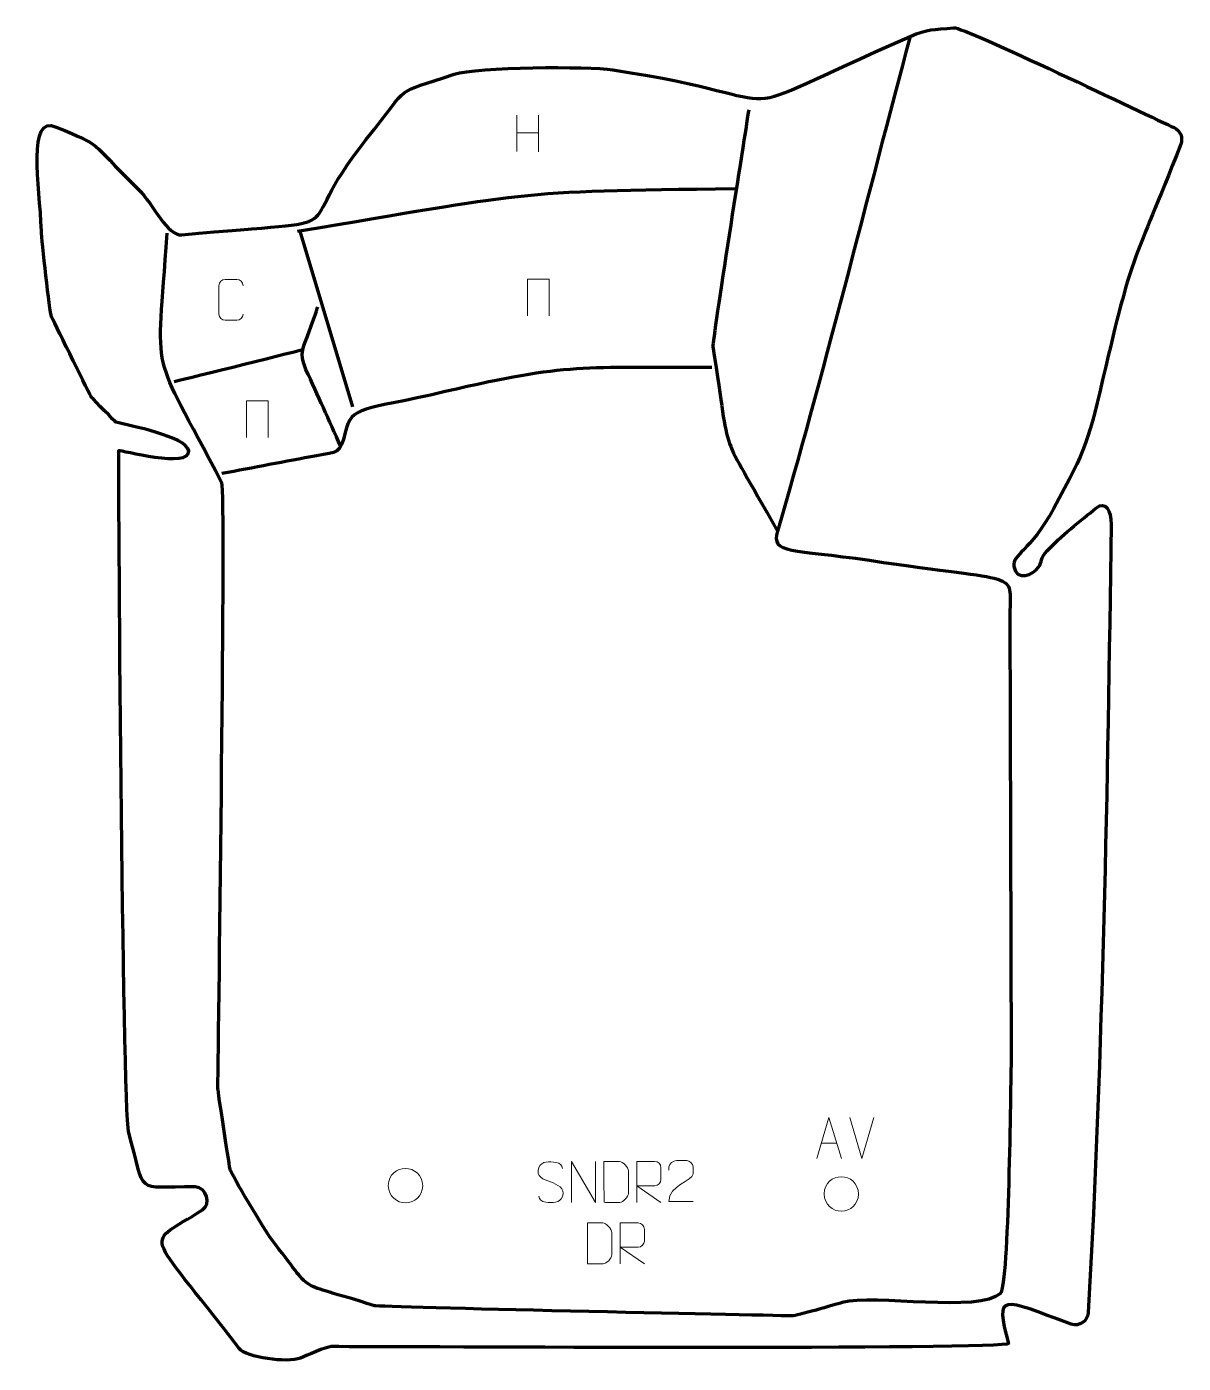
# Model space of a CAD drawing. Header units: millimetres. Extents: x -355 to 350, y -408 to 407.
import ezdxf

# ---------------------------------------------------------------- set-up
doc = ezdxf.new("R2010")
doc.units = ezdxf.units.MM
doc.header["$MEASUREMENT"] = 0
for name, color, linetype in [('layer 1', 7, 'Continuous'), ('layer 2', 7, 'Continuous'), ('layer 3', 7, 'Continuous')]:
    doc.layers.add(name, color=color, linetype=linetype)

msp = doc.modelspace()

# ---------------------------------------------------------------- linework, layer by layer
at = {"layer": 'layer 1', "color": 250, "lineweight": 9}
for points in [[(-56.4445, 352.9405), (-56.4445, 352.9405), (-56.4445, 330.7478), (-56.4445, 330.7478)], [(-43.3288, 352.9405), (-43.3288, 352.9405), (-43.3288, 330.5902), (-43.3288, 330.5902)], [(-56.427, 342.2981), (-56.427, 342.2981), (-43.3288, 342.2981), (-43.3288, 342.2981)], [(153.9407, -283.3502), (153.9407, -283.3502), (146.6189, -258.3966), (146.6189, -258.3966)], [(161.2626, -258.3966), (161.2626, -258.3966), (153.9408, -283.3502), (153.9408, -283.3502)], [(129.3038, -274.0935), (129.3038, -274.0935), (138.7995, -274.0935), (138.7995, -274.0935)]]:
    msp.add_open_spline(points, degree=3, dxfattribs=at)
for points, knots in [([(-223.3416, 231.666), (-223.4814, 229.3426), (-225.1586, 227.863), (-227.3063, 227.8522), (-227.3063, 227.8522), (-229.6382, 227.8526), (-231.9701, 227.8526), (-234.3016, 227.8522), (-234.3016, 227.8522), (-236.2266, 227.7468), (-238.1987, 229.6313), (-238.1875, 231.6486), (-238.1875, 231.6486), (-238.1871, 237.4187), (-238.1871, 243.1884), (-238.1875, 248.9577), (-238.1875, 248.9577), (-238.1833, 251.0958), (-236.4366, 252.815), (-234.2842, 252.8015), (-234.2842, 252.8015), (-231.9585, 252.8015), (-229.6324, 252.8015), (-227.3063, 252.8015), (-227.3063, 252.8015), (-225.3597, 252.837), (-223.3683, 251.3455), (-223.3416, 248.9079)], [0, 0, 0, 0, 0.125, 0.125, 0.125, 0.125, 0.25, 0.25, 0.25, 0.25, 0.375, 0.375, 0.375, 0.375, 0.5, 0.5, 0.5, 0.5, 0.625, 0.625, 0.625, 0.625, 0.75, 0.75, 0.75, 0.75, 1, 1, 1, 1]), ([(-49.888, 230.5151), (-49.888, 230.5151), (-49.888, 252.8654), (-49.888, 252.8654), (-49.888, 252.8654), (-49.888, 252.8654), (-36.7697, 252.8654), (-36.7697, 252.8654), (-36.7697, 252.8654), (-36.7697, 252.8654), (-36.7697, 230.5151), (-36.7697, 230.5151)], [0, 0, 0, 0, 0.25, 0.25, 0.25, 0.25, 0.5, 0.5, 0.5, 0.5, 1, 1, 1, 1]), ([(-221.3381, 156.4317), (-221.3381, 156.4317), (-221.3381, 178.782), (-221.3381, 178.782), (-221.3381, 178.782), (-221.3381, 178.782), (-208.2198, 178.782), (-208.2198, 178.782), (-208.2198, 178.782), (-208.2198, 178.782), (-208.2198, 156.4317), (-208.2198, 156.4317)], [0, 0, 0, 0, 0.25, 0.25, 0.25, 0.25, 0.5, 0.5, 0.5, 0.5, 1, 1, 1, 1]), ([(126.5812, -283.3429), (126.5812, -283.3429), (133.9522, -258.3894), (133.9522, -258.3894), (133.9522, -258.3894), (133.9522, -258.3894), (141.5221, -283.3429), (141.5221, -283.3429)], [0, 0, 0, 0, 0.33333333, 0.33333333, 0.33333333, 0.33333333, 1, 1, 1, 1]), ([(-35.8783, -297.7023), (-40.1266, -296.232), (-45.0347, -294.4362), (-43.0296, -288.9159), (-43.0296, -288.9159), (-41.5261, -284.7759), (-36.3125, -285.1645), (-32.7089, -285.7656), (-32.7089, -285.7656), (-29.8483, -286.2428), (-28.9836, -287.456), (-28.673, -289.5401)], [0, 0, 0, 0, 0.25, 0.25, 0.25, 0.25, 0.5, 0.5, 0.5, 0.5, 1, 1, 1, 1]), ([(-23.2057, -310.1792), (-23.2057, -310.1792), (-23.2057, -285.2257), (-23.2057, -285.2257), (-23.2057, -285.2257), (-23.2057, -285.2257), (-8.5509, -310.1792), (-8.5509, -310.1792), (-8.5509, -310.1792), (-8.5509, -310.1792), (-8.5509, -285.2257), (-8.5509, -285.2257)], [0, 0, 0, 0, 0.25, 0.25, 0.25, 0.25, 0.5, 0.5, 0.5, 0.5, 1, 1, 1, 1]), ([(-3.2706, -310.1511), (-0.9388, -310.1507), (4.0114, -310.1747), (6.3429, -310.1749), (6.3429, -310.1749), (8.2679, -310.2804), (11.5865, -306.7388), (11.5753, -304.7215), (11.5753, -304.7215), (11.5749, -298.9514), (11.5749, -296.7817), (11.5753, -291.0123), (11.5753, -291.0123), (11.571, -288.8743), (8.1965, -285.2142), (6.0441, -285.2277), (6.0441, -285.2277), (3.7184, -285.2277), (-1.0059, -285.2277), (-3.332, -285.2277), (-3.332, -285.2277), (-3.3316, -290.9746), (-3.2703, -304.4038), (-3.2706, -310.1511)], [0, 0, 0, 0, 0.14285714, 0.14285714, 0.14285714, 0.14285714, 0.28571429, 0.28571429, 0.28571429, 0.28571429, 0.42857143, 0.42857143, 0.42857143, 0.42857143, 0.57142857, 0.57142857, 0.57142857, 0.57142857, 0.71428571, 0.71428571, 0.71428571, 0.71428571, 1, 1, 1, 1]), ([(16.7896, -310.1792), (16.7896, -310.1792), (16.7896, -285.2257), (16.7896, -285.2257), (16.7896, -285.2257), (20.3844, -285.2257), (23.9799, -285.2257), (27.5751, -285.2257), (27.5751, -285.2257), (29.9004, -285.2634), (31.4577, -286.7534), (31.4536, -289.1198), (31.4536, -289.1198), (31.4532, -291.1552), (31.4532, -294.2147), (31.4536, -296.2507), (31.4536, -296.2507), (31.4471, -298.1262), (29.6348, -300.068), (27.6253, -300.0871), (27.6253, -300.0871), (27.6253, -300.0871), (16.7896, -300.0871), (16.7896, -300.0871), (16.7896, -300.0871), (16.7896, -300.0871), (31.4443, -310.1792), (31.4443, -310.1792)], [0, 0, 0, 0, 0.125, 0.125, 0.125, 0.125, 0.25, 0.25, 0.25, 0.25, 0.375, 0.375, 0.375, 0.375, 0.5, 0.5, 0.5, 0.5, 0.625, 0.625, 0.625, 0.625, 0.75, 0.75, 0.75, 0.75, 1, 1, 1, 1]), ([(51.0196, -309.6604), (46.1052, -309.6602), (41.1908, -309.6602), (36.2767, -309.6604), (36.2767, -309.6604), (36.2767, -299.7282), (50.9277, -297.087), (51.0196, -292.7767), (51.0196, -292.7767), (51.0193, -291.3526), (51.0193, -289.9289), (51.0196, -288.5056), (51.0196, -288.5056), (51.0027, -286.4285), (48.8799, -284.7037), (47.2089, -284.6864), (47.2089, -284.6864), (45.1357, -284.6868), (43.0628, -284.6868), (40.9904, -284.6864), (40.9904, -284.6864), (39.1683, -284.6699), (36.3436, -286.462), (36.2767, -288.5556), (36.2767, -288.5556), (36.2767, -288.5556), (36.2767, -290.6104), (36.2767, -290.6104)], [0, 0, 0, 0, 0.125, 0.125, 0.125, 0.125, 0.25, 0.25, 0.25, 0.25, 0.375, 0.375, 0.375, 0.375, 0.5, 0.5, 0.5, 0.5, 0.625, 0.625, 0.625, 0.625, 0.75, 0.75, 0.75, 0.75, 1, 1, 1, 1]), ([(-134.8774, -299.8684), (-134.8067, -293.228), (-129.5327, -289.382), (-124.3774, -289.479), (-124.3774, -289.479), (-119.2221, -289.382), (-113.9481, -293.4454), (-113.8774, -300.0858), (-113.8774, -300.0858), (-114.2476, -306.4151), (-118.6895, -310.4458), (-124.3774, -310.4752), (-124.3774, -310.4752), (-129.5327, -310.5722), (-134.8067, -306.5088), (-134.8774, -299.8684)], [0, 0, 0, 0, 0.2, 0.2, 0.2, 0.2, 0.4, 0.4, 0.4, 0.4, 0.6, 0.6, 0.6, 0.6, 1, 1, 1, 1]), ([(-35.8783, -297.7025), (-31.8597, -299.3492), (-26.8302, -301.2374), (-28.6642, -306.5978), (-28.6642, -306.5978), (-30.124, -310.8642), (-35.0348, -310.6075), (-38.7609, -310.0528), (-38.7609, -310.0528), (-41.5109, -309.643), (-42.7318, -308.4295), (-43.1098, -306.3173)], [0, 0, 0, 0, 0.25, 0.25, 0.25, 0.25, 0.5, 0.5, 0.5, 0.5, 1, 1, 1, 1]), ([(130.9757, -304.9483), (131.0464, -298.3079), (136.3204, -294.4618), (141.4757, -294.5589), (141.4757, -294.5589), (146.631, -294.4618), (151.905, -298.5253), (151.9757, -305.1657), (151.9757, -305.1657), (151.6055, -311.495), (147.1636, -315.5257), (141.4757, -315.5551), (141.4757, -315.5551), (136.3204, -315.6521), (131.0464, -311.5887), (130.9757, -304.9483)], [0, 0, 0, 0, 0.2, 0.2, 0.2, 0.2, 0.4, 0.4, 0.4, 0.4, 0.6, 0.6, 0.6, 0.6, 1, 1, 1, 1]), ([(-13.3841, -347.6563), (-11.0523, -347.6559), (-6.1021, -347.6799), (-3.7706, -347.6801), (-3.7706, -347.6801), (-1.8456, -347.7856), (1.473, -344.244), (1.4618, -342.2267), (1.4618, -342.2267), (1.4614, -336.4566), (1.4614, -334.2869), (1.4618, -328.5176), (1.4618, -328.5176), (1.4575, -326.3795), (-1.917, -322.7194), (-4.0694, -322.7329), (-4.0694, -322.7329), (-6.3951, -322.7329), (-11.1194, -322.7329), (-13.4455, -322.7329), (-13.4455, -322.7329), (-13.4451, -328.4797), (-13.3838, -341.909), (-13.3841, -347.6563)], [0, 0, 0, 0, 0.14285714, 0.14285714, 0.14285714, 0.14285714, 0.28571429, 0.28571429, 0.28571429, 0.28571429, 0.42857143, 0.42857143, 0.42857143, 0.42857143, 0.57142857, 0.57142857, 0.57142857, 0.57142857, 0.71428571, 0.71428571, 0.71428571, 0.71428571, 1, 1, 1, 1]), ([(6.6761, -347.6844), (6.6761, -347.6844), (6.6761, -322.7309), (6.6761, -322.7309), (6.6761, -322.7309), (10.2709, -322.7309), (13.8664, -322.7309), (17.4616, -322.7309), (17.4616, -322.7309), (19.7869, -322.7686), (21.3442, -324.2586), (21.3401, -326.625), (21.3401, -326.625), (21.3397, -328.6604), (21.3397, -331.7199), (21.3401, -333.7559), (21.3401, -333.7559), (21.3336, -335.6314), (19.5213, -337.5732), (17.5118, -337.5923), (17.5118, -337.5923), (17.5118, -337.5923), (6.6761, -337.5923), (6.6761, -337.5923), (6.6761, -337.5923), (6.6761, -337.5923), (21.3308, -347.6844), (21.3308, -347.6844)], [0, 0, 0, 0, 0.125, 0.125, 0.125, 0.125, 0.25, 0.25, 0.25, 0.25, 0.375, 0.375, 0.375, 0.375, 0.5, 0.5, 0.5, 0.5, 0.625, 0.625, 0.625, 0.625, 0.75, 0.75, 0.75, 0.75, 1, 1, 1, 1])]:
    msp.add_open_spline(points, degree=3, knots=knots, dxfattribs=at)
at = {"layer": 'layer 2', "color": 20, "lineweight": 158}
msp.add_open_spline([(344.406, 345.3854), (329.6108, 352.2417), (215.697, 406.9192), (210.1818, 406.3325), (210.1818, 406.3325), (197.3501, 404.9676), (194.3841, 405.7675), (183.4235, 400.988), (183.4235, 400.988), (57.9959, 346.2935), (126.6929, 361.5973), (2.0336, 380.6714), (2.0336, 380.6714), (-12.5317, 382.9), (-81.1447, 382.4982), (-94.5768, 377.8986), (-94.5768, 377.8986), (-133.3064, 364.6363), (-119.2073, 374.3308), (-148.4888, 337.8517), (-148.4888, 337.8517), (-198.1676, 275.9613), (-145.8311, 291.0733), (-260.7885, 279.9861), (-260.7885, 279.9861), (-269.6039, 279.1359), (-277.4937, 297.9858), (-287.5073, 307.8587), (-287.5073, 307.8587), (-319.4368, 339.3399), (-307.363, 332.9403), (-337.356, 345.7369), (-337.356, 345.7369), (-355.3825, 353.4281), (-347.4759, 310.6214), (-346.4274, 282.3902), (-346.4274, 282.3902), (-346.2363, 277.244), (-341.4493, 232.3565), (-340.2448, 229.9956), (-340.2448, 229.9956), (-336.8768, 223.3948), (-316.63, 181.623), (-315.7964, 180.7894), (-315.7964, 180.7894), (-314.3091, 179.3021), (-301.2612, 165.7456), (-300.9454, 165.6662), (-300.9454, 165.6662), (-293.2072, 163.7197), (-257.6679, 156.8289), (-256.5984, 148.1344), (-256.5984, 148.1344), (-255.2811, 137.4236), (-298.6696, 148.9125), (-299.1065, 148.5343), (-299.1065, 148.5343), (-299.7188, 148.0042), (-296.9629, -253.5187), (-293.2561, -266.9973), (-293.2561, -266.9973), (-282.2552, -306.9982), (-290.4297, -300.4059), (-252.586, -300.7877), (-252.586, -300.7877), (-245.5954, -300.8581), (-242.7259, -311.2997), (-248.114, -314.7687), (-248.114, -314.7687), (-284.0544, -337.9084), (-284.0933, -322.8621), (-225.7668, -399.3562), (-225.7668, -399.3562), (-221.6134, -404.8033), (-196.3265, -408.3165), (-188.3473, -405.1063), (-188.3473, -405.1063), (-184.8736, -403.7087), (-172.5074, -398.1932), (-169.6162, -398.1873), (-169.6162, -398.1873), (-131.17, -398.1086), (244.4433, -400.317), (243.3682, -396.2503), (243.3682, -396.2503), (235.0494, -364.7835), (238.5957, -368.6789), (281.6816, -384.4362), (281.6816, -384.4362), (286.361, -386.1475), (291.8199, -382.6579), (292.1175, -377.2604), (292.1175, -377.2604), (301.023, -215.7778), (303.8175, -58.2452), (306.0312, 103.2639), (306.0312, 103.2639), (306.1511, 112.0115), (302.6048, 117.943), (297.0557, 113.4245), (297.0557, 113.4245), (287.7274, 105.8341), (274.9437, 95.8696), (267.0544, 87.2062), (267.0544, 87.2062), (262.5539, 82.2641), (264.2417, 80.9965), (261.7726, 77.2453), (261.7726, 77.2453), (258.7866, 72.7086), (248.1005, 68.1867), (246.6854, 77.9117), (246.6854, 77.9117), (245.6726, 84.8721), (256.4636, 86.6223), (270.7969, 112.7989), (270.7969, 112.7989), (291.3518, 150.338), (291.8535, 152.982), (302.8006, 199.7068), (302.8006, 199.7068), (319.5921, 271.3762), (319.0128, 259.9289), (348.4915, 335.2099), (348.4915, 335.2099), (350.036, 339.1542), (348.2493, 343.6044), (344.406, 345.3854)], degree=3, knots=[0, 0, 0, 0, 0.03030303, 0.03030303, 0.03030303, 0.03030303, 0.06060606, 0.06060606, 0.06060606, 0.06060606, 0.09090909, 0.09090909, 0.09090909, 0.09090909, 0.12121212, 0.12121212, 0.12121212, 0.12121212, 0.15151515, 0.15151515, 0.15151515, 0.15151515, 0.18181818, 0.18181818, 0.18181818, 0.18181818, 0.21212121, 0.21212121, 0.21212121, 0.21212121, 0.24242424, 0.24242424, 0.24242424, 0.24242424, 0.27272727, 0.27272727, 0.27272727, 0.27272727, 0.3030303, 0.3030303, 0.3030303, 0.3030303, 0.33333333, 0.33333333, 0.33333333, 0.33333333, 0.36363636, 0.36363636, 0.36363636, 0.36363636, 0.39393939, 0.39393939, 0.39393939, 0.39393939, 0.42424242, 0.42424242, 0.42424242, 0.42424242, 0.45454545, 0.45454545, 0.45454545, 0.45454545, 0.48484848, 0.48484848, 0.48484848, 0.48484848, 0.51515152, 0.51515152, 0.51515152, 0.51515152, 0.54545455, 0.54545455, 0.54545455, 0.54545455, 0.57575758, 0.57575758, 0.57575758, 0.57575758, 0.60606061, 0.60606061, 0.60606061, 0.60606061, 0.63636364, 0.63636364, 0.63636364, 0.63636364, 0.66666667, 0.66666667, 0.66666667, 0.66666667, 0.6969697, 0.6969697, 0.6969697, 0.6969697, 0.72727273, 0.72727273, 0.72727273, 0.72727273, 0.75757576, 0.75757576, 0.75757576, 0.75757576, 0.78787879, 0.78787879, 0.78787879, 0.78787879, 0.81818182, 0.81818182, 0.81818182, 0.81818182, 0.84848485, 0.84848485, 0.84848485, 0.84848485, 0.87878788, 0.87878788, 0.87878788, 0.87878788, 0.90909091, 0.90909091, 0.90909091, 0.90909091, 0.93939394, 0.93939394, 0.93939394, 0.93939394, 1, 1, 1, 1], dxfattribs=at)
at = {"layer": 'layer 3', "color": 153, "lineweight": 158}
for points, knots in [([(183.4235, 400.988), (158.6013, 308.1673), (128.3469, 186.7754), (102.5145, 99.2279), (102.5145, 99.2279), (98.3239, 85.0257), (111.1947, 88.5689), (158.638, 81.4524), (158.638, 81.4524), (252.7429, 67.3366), (244.2146, 75.8127), (244.3314, 48.6405), (244.3314, 48.6405), (244.3314, 48.6405), (245.0926, -222.0078), (245.0926, -222.0078), (245.0926, -222.0078), (244.5943, -238.6514), (243.6898, -360.6564), (238.5291, -365.6607), (238.5291, -365.6607), (225.9038, -377.9035), (161.3039, -365.9565), (142.0554, -371.3031), (142.0554, -371.3031), (137.6695, -372.5213), (113.9424, -379.5194), (111.4045, -379.4604), (111.4045, -379.4604), (87.4242, -378.9025), (-140.2597, -374.2007), (-143.3562, -373.2098), (-143.3562, -373.2098), (-193.9428, -357.0219), (-178.1908, -368.1387), (-206.2971, -332.4643), (-206.2971, -332.4643), (-208.9461, -329.1022), (-231.0005, -292.463), (-231.397, -289.8641), (-231.397, -289.8641), (-232.2134, -284.5126), (-238.786, -242.428), (-238.7715, -240.8377), (-238.7715, -240.8377), (-238.4517, -205.8873), (-233.831, 123.8069), (-236.3047, 128.5838), (-236.3047, 128.5838), (-280.8055, 214.5176), (-276.0895, 187.6913), (-269.6807, 280.9124)], [0, 0, 0, 0, 0.07142857, 0.07142857, 0.07142857, 0.07142857, 0.14285714, 0.14285714, 0.14285714, 0.14285714, 0.21428571, 0.21428571, 0.21428571, 0.21428571, 0.28571429, 0.28571429, 0.28571429, 0.28571429, 0.35714286, 0.35714286, 0.35714286, 0.35714286, 0.42857143, 0.42857143, 0.42857143, 0.42857143, 0.5, 0.5, 0.5, 0.5, 0.57142857, 0.57142857, 0.57142857, 0.57142857, 0.64285714, 0.64285714, 0.64285714, 0.64285714, 0.71428571, 0.71428571, 0.71428571, 0.71428571, 0.78571429, 0.78571429, 0.78571429, 0.78571429, 0.85714286, 0.85714286, 0.85714286, 0.85714286, 1, 1, 1, 1]), ([(84.9672, 356.1596), (82.7089, 341.4801), (62.627, 215.1532), (63.1471, 211.8439), (63.1471, 211.8439), (74.8543, 137.3598), (65.3385, 166.3084), (102.5145, 99.2279)], [0, 0, 0, 0, 0.33333333, 0.33333333, 0.33333333, 0.33333333, 1, 1, 1, 1]), ([(-163.8784, 150.9069), (-170.9093, 166.5811), (-177.9588, 182.1798), (-185.0636, 197.8195), (-185.0636, 197.8195), (-189.7716, 208.1833), (-186.4316, 211.5734), (-182.834, 221.6495), (-182.834, 221.6495), (-181.2443, 226.1019), (-179.7112, 230.5779), (-178.1618, 235.0447), (-178.1618, 235.0447), (-178.1618, 235.0447), (-177.8168, 236.0383), (-177.8168, 236.0383)], [0, 0, 0, 0, 0.2, 0.2, 0.2, 0.2, 0.4, 0.4, 0.4, 0.4, 0.6, 0.6, 0.6, 0.6, 1, 1, 1, 1]), ([(62.5309, 199.1027), (-16.3617, 198.7002), (-24.4199, 202.0631), (-100.0893, 184.3382), (-100.0893, 184.3382), (-151.3013, 172.3422), (-157.188, 176.1551), (-161.0962, 159.3801), (-161.0962, 159.3801), (-164.1009, 146.4831), (-165.8475, 147.4945), (-178.5612, 145.2048), (-178.5612, 145.2048), (-197.6641, 141.7646), (-217.2123, 137.9333), (-236.3428, 134.3326)], [0, 0, 0, 0, 0.2, 0.2, 0.2, 0.2, 0.4, 0.4, 0.4, 0.4, 0.6, 0.6, 0.6, 0.6, 1, 1, 1, 1])]:
    msp.add_open_spline(points, degree=3, knots=knots, dxfattribs=at)
for points in [[(77.4069, 307.9459), (-61.5414, 306.806), (-49.5562, 305.2342), (-190.3051, 281.97)], [(-188.8234, 282.1817), (-188.8234, 282.1817), (-156.6502, 175.0783), (-156.6502, 175.0783)], [(-187.0489, 209.9124), (-196.4435, 207.2515), (-265.4468, 190.3183), (-265.4468, 190.3183)]]:
    msp.add_open_spline(points, degree=3, dxfattribs=at)

doc.saveas('drawing.dxf')
